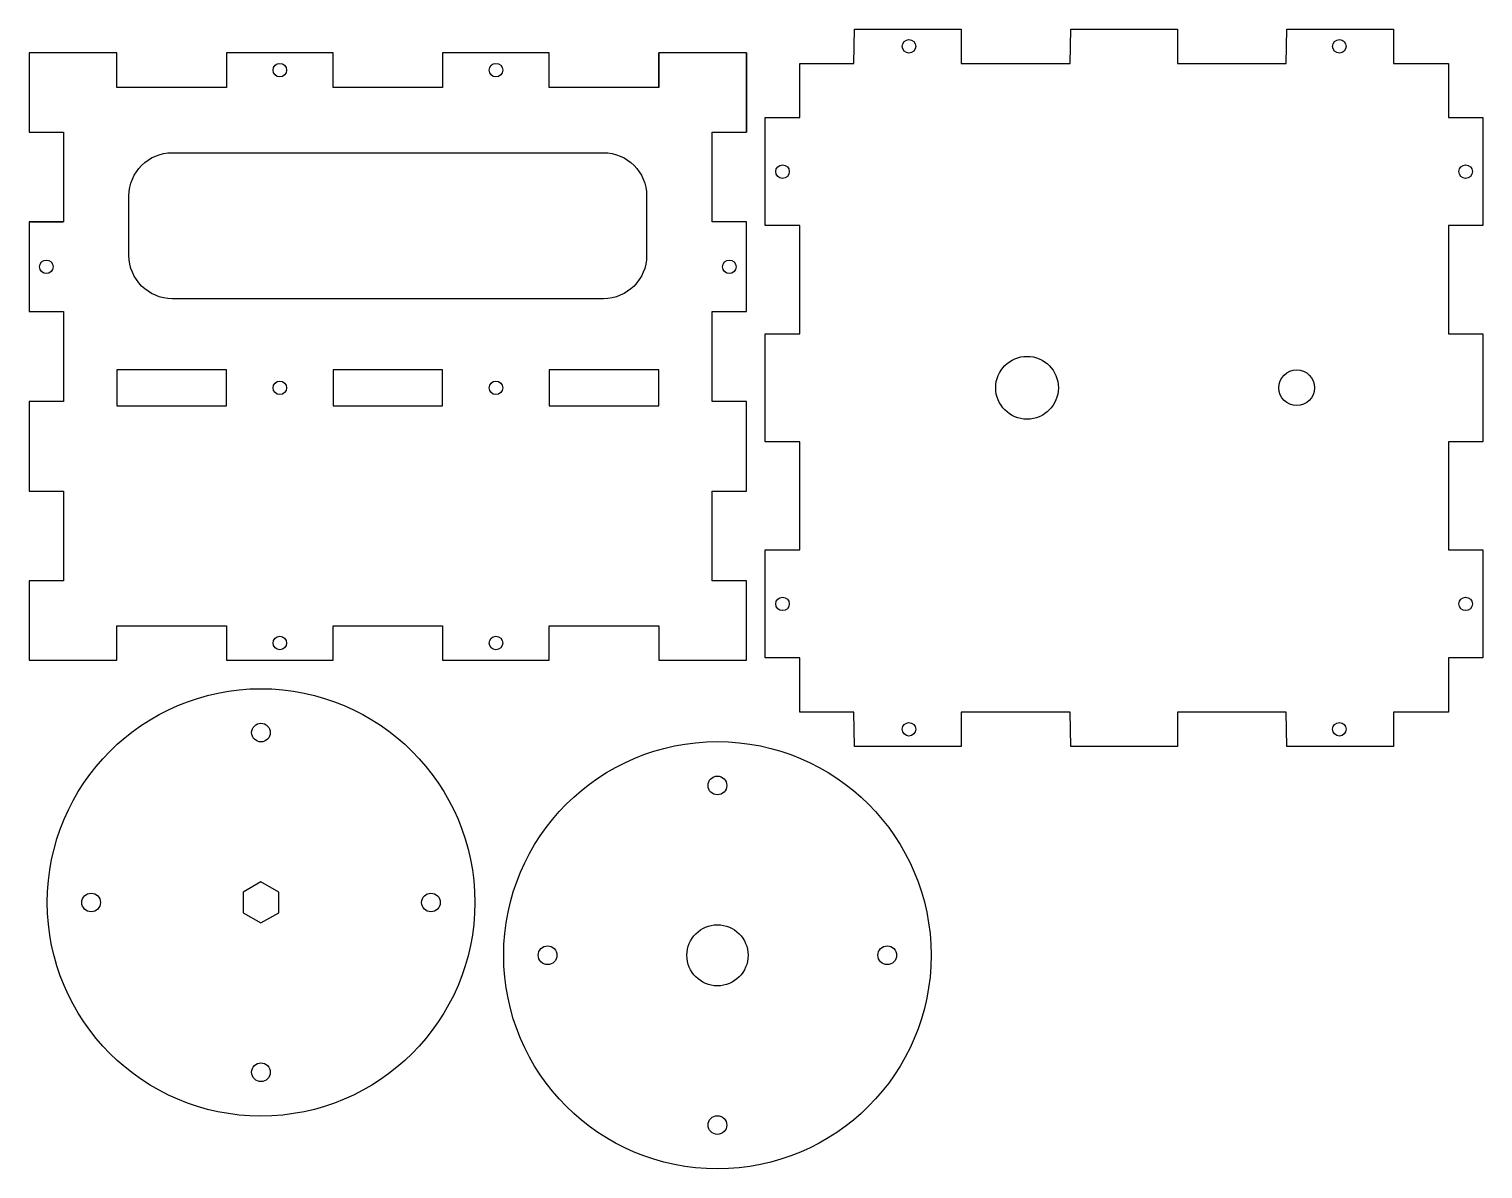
# Model space of a CAD drawing. Header units: inches. Extents: x 0.2 to 23.8, y -23.9 to -0.2.
# Drawn here: x 5.29 to 15.4, y -12.45 to -4.53 of the extents above; entities that cross this region are included whole.
import ezdxf

# ---------------------------------------------------------------- set-up
doc = ezdxf.new("R2010")
doc.units = ezdxf.units.IN
doc.header["$MEASUREMENT"] = 0
doc.layers.add('Layer 1', color=7, linetype='Continuous')

# ---------------------------------------------------------------- blocks, each defined once
blk = doc.blocks.new('block 13')
at = {"layer": 'Layer 1', "color": 7, "lineweight": 25, "true_color": 0xffffff}
blk.add_lwpolyline([(6.782, -10.672), (6.905, -10.743), (7.029, -10.672), (7.029, -10.529), (6.905, -10.458), (6.782, -10.529), (6.782, -10.672)], dxfattribs=at)
blk = doc.blocks.new('block 14')
at = {"layer": 'Layer 1', "color": 7, "lineweight": 25, "true_color": 0xffffff}
blk.add_open_spline([(6.97, -11.782), (6.97, -11.746), (6.941, -11.717), (6.905, -11.717), (6.87, -11.717), (6.84, -11.746), (6.84, -11.782), (6.84, -11.818), (6.87, -11.847), (6.905, -11.847), (6.941, -11.847), (6.97, -11.818), (6.97, -11.782), (6.97, -11.782), (6.97, -11.782), (6.97, -11.782)], degree=3, knots=[0, 0, 0, 0, 1, 1, 1, 2, 2, 2, 3, 3, 3, 4, 4, 4, 5, 5, 5, 5], dxfattribs=at)
blk = doc.blocks.new('block 15')
at = {"layer": 'Layer 1', "color": 7, "lineweight": 25, "true_color": 0xffffff}
blk.add_open_spline([(5.789, -10.601), (5.789, -10.565), (5.76, -10.536), (5.724, -10.536), (5.688, -10.536), (5.659, -10.565), (5.659, -10.601), (5.659, -10.636), (5.688, -10.666), (5.724, -10.666), (5.76, -10.666), (5.789, -10.636), (5.789, -10.601), (5.789, -10.601), (5.789, -10.601), (5.789, -10.601)], degree=3, knots=[0, 0, 0, 0, 1, 1, 1, 2, 2, 2, 3, 3, 3, 4, 4, 4, 5, 5, 5, 5], dxfattribs=at)
blk = doc.blocks.new('block 16')
at = {"layer": 'Layer 1', "color": 7, "lineweight": 25, "true_color": 0xffffff}
blk.add_open_spline([(6.97, -9.419), (6.97, -9.384), (6.941, -9.354), (6.905, -9.354), (6.87, -9.354), (6.84, -9.384), (6.84, -9.419), (6.84, -9.455), (6.87, -9.484), (6.905, -9.484), (6.941, -9.484), (6.97, -9.455), (6.97, -9.419), (6.97, -9.419), (6.97, -9.419), (6.97, -9.419)], degree=3, knots=[0, 0, 0, 0, 1, 1, 1, 2, 2, 2, 3, 3, 3, 4, 4, 4, 5, 5, 5, 5], dxfattribs=at)
blk = doc.blocks.new('block 17')
at = {"layer": 'Layer 1', "color": 7, "lineweight": 25, "true_color": 0xffffff}
blk.add_open_spline([(8.152, -10.601), (8.152, -10.565), (8.122, -10.536), (8.087, -10.536), (8.051, -10.536), (8.022, -10.565), (8.022, -10.601), (8.022, -10.636), (8.051, -10.666), (8.087, -10.666), (8.122, -10.666), (8.152, -10.636), (8.152, -10.601), (8.152, -10.601), (8.152, -10.601), (8.152, -10.601)], degree=3, knots=[0, 0, 0, 0, 1, 1, 1, 2, 2, 2, 3, 3, 3, 4, 4, 4, 5, 5, 5, 5], dxfattribs=at)
blk = doc.blocks.new('block 18')
at = {"layer": 'Layer 1', "color": 7, "lineweight": 25, "true_color": 0xffffff}
blk.add_open_spline([(8.392, -10.601), (8.392, -9.78), (7.726, -9.114), (6.905, -9.114), (6.085, -9.114), (5.419, -9.78), (5.419, -10.601), (5.419, -11.421), (6.085, -12.087), (6.905, -12.087), (7.726, -12.087), (8.392, -11.421), (8.392, -10.601), (8.392, -10.601), (8.392, -10.601), (8.392, -10.601)], degree=3, knots=[0, 0, 0, 0, 1, 1, 1, 2, 2, 2, 3, 3, 3, 4, 4, 4, 5, 5, 5, 5], dxfattribs=at)
blk = doc.blocks.new('block 12')
at = {"layer": 'Layer 1'}
for name in ['block 18', 'block 16', 'block 13', 'block 15', 'block 17', 'block 14']:
    blk.add_blockref(name, (0, 0), dxfattribs=at)
blk = doc.blocks.new('block 20')
at = {"layer": 'Layer 1', "color": 7, "lineweight": 25, "true_color": 0xffffff}
blk.add_open_spline([(10.144, -12.149), (10.144, -12.113), (10.115, -12.084), (10.079, -12.084), (10.043, -12.084), (10.014, -12.113), (10.014, -12.149), (10.014, -12.185), (10.043, -12.214), (10.079, -12.214), (10.115, -12.214), (10.144, -12.185), (10.144, -12.149), (10.144, -12.149), (10.144, -12.149), (10.144, -12.149)], degree=3, knots=[0, 0, 0, 0, 1, 1, 1, 2, 2, 2, 3, 3, 3, 4, 4, 4, 5, 5, 5, 5], dxfattribs=at)
blk = doc.blocks.new('block 21')
at = {"layer": 'Layer 1', "color": 7, "lineweight": 25, "true_color": 0xffffff}
blk.add_open_spline([(8.963, -10.968), (8.963, -10.932), (8.934, -10.903), (8.898, -10.903), (8.862, -10.903), (8.833, -10.932), (8.833, -10.968), (8.833, -11.004), (8.862, -11.033), (8.898, -11.033), (8.934, -11.033), (8.963, -11.004), (8.963, -10.968), (8.963, -10.968), (8.963, -10.968), (8.963, -10.968)], degree=3, knots=[0, 0, 0, 0, 1, 1, 1, 2, 2, 2, 3, 3, 3, 4, 4, 4, 5, 5, 5, 5], dxfattribs=at)
blk = doc.blocks.new('block 22')
at = {"layer": 'Layer 1', "color": 7, "lineweight": 25, "true_color": 0xffffff}
blk.add_open_spline([(10.144, -9.787), (10.144, -9.751), (10.115, -9.722), (10.079, -9.722), (10.043, -9.722), (10.014, -9.751), (10.014, -9.787), (10.014, -9.823), (10.043, -9.852), (10.079, -9.852), (10.115, -9.852), (10.144, -9.823), (10.144, -9.787), (10.144, -9.787), (10.144, -9.787), (10.144, -9.787)], degree=3, knots=[0, 0, 0, 0, 1, 1, 1, 2, 2, 2, 3, 3, 3, 4, 4, 4, 5, 5, 5, 5], dxfattribs=at)
blk = doc.blocks.new('block 23')
at = {"layer": 'Layer 1', "color": 7, "lineweight": 25, "true_color": 0xffffff}
blk.add_open_spline([(11.325, -10.968), (11.325, -10.932), (11.296, -10.903), (11.26, -10.903), (11.224, -10.903), (11.195, -10.932), (11.195, -10.968), (11.195, -11.004), (11.224, -11.033), (11.26, -11.033), (11.296, -11.033), (11.325, -11.004), (11.325, -10.968), (11.325, -10.968), (11.325, -10.968), (11.325, -10.968)], degree=3, knots=[0, 0, 0, 0, 1, 1, 1, 2, 2, 2, 3, 3, 3, 4, 4, 4, 5, 5, 5, 5], dxfattribs=at)
blk = doc.blocks.new('block 24')
at = {"layer": 'Layer 1', "color": 7, "lineweight": 25, "true_color": 0xffffff}
blk.add_open_spline([(11.565, -10.968), (11.565, -10.148), (10.9, -9.482), (10.079, -9.482), (9.258, -9.482), (8.593, -10.148), (8.593, -10.968), (8.593, -11.789), (9.258, -12.454), (10.079, -12.454), (10.9, -12.454), (11.565, -11.789), (11.565, -10.968), (11.565, -10.968), (11.565, -10.968), (11.565, -10.968)], degree=3, knots=[0, 0, 0, 0, 1, 1, 1, 2, 2, 2, 3, 3, 3, 4, 4, 4, 5, 5, 5, 5], dxfattribs=at)
blk = doc.blocks.new('block 25')
at = {"layer": 'Layer 1', "color": 7, "lineweight": 25, "true_color": 0xffffff}
blk.add_open_spline([(10.292, -10.968), (10.292, -10.851), (10.197, -10.756), (10.079, -10.756), (9.962, -10.756), (9.867, -10.851), (9.867, -10.968), (9.867, -11.086), (9.962, -11.181), (10.079, -11.181), (10.197, -11.181), (10.292, -11.086), (10.292, -10.968), (10.292, -10.968), (10.292, -10.968), (10.292, -10.968)], degree=3, knots=[0, 0, 0, 0, 1, 1, 1, 2, 2, 2, 3, 3, 3, 4, 4, 4, 5, 5, 5, 5], dxfattribs=at)
blk = doc.blocks.new('block 19')
at = {"layer": 'Layer 1'}
for name in ['block 24', 'block 22', 'block 25', 'block 21', 'block 23', 'block 20']:
    blk.add_blockref(name, (0, 0), dxfattribs=at)
blk = doc.blocks.new('block 43')
at = {"layer": 'Layer 1', "color": 7, "lineweight": 25, "true_color": 0xffffff}
blk.add_open_spline([(8.586, -8.796), (8.586, -8.77), (8.565, -8.749), (8.539, -8.749), (8.513, -8.749), (8.492, -8.77), (8.492, -8.796), (8.492, -8.822), (8.513, -8.843), (8.539, -8.843), (8.565, -8.843), (8.586, -8.822), (8.586, -8.796), (8.586, -8.796), (8.586, -8.796), (8.586, -8.796)], degree=3, knots=[0, 0, 0, 0, 1, 1, 1, 2, 2, 2, 3, 3, 3, 4, 4, 4, 5, 5, 5, 5], dxfattribs=at)
blk = doc.blocks.new('block 44')
at = {"layer": 'Layer 1', "color": 7, "lineweight": 25, "true_color": 0xffffff}
blk.add_open_spline([(7.083, -8.796), (7.083, -8.77), (7.062, -8.749), (7.036, -8.749), (7.01, -8.749), (6.989, -8.77), (6.989, -8.796), (6.989, -8.822), (7.01, -8.843), (7.036, -8.843), (7.062, -8.843), (7.083, -8.822), (7.083, -8.796), (7.083, -8.796), (7.083, -8.796), (7.083, -8.796)], degree=3, knots=[0, 0, 0, 0, 1, 1, 1, 2, 2, 2, 3, 3, 3, 4, 4, 4, 5, 5, 5, 5], dxfattribs=at)
blk = doc.blocks.new('block 45')
at = {"layer": 'Layer 1', "color": 7, "lineweight": 25, "true_color": 0xffffff}
blk.add_open_spline([(9.287, -5.386), (9.287, -5.386), (6.287, -5.386), (6.287, -5.386), (6.122, -5.386), (5.987, -5.52), (5.987, -5.686), (5.987, -5.686), (5.987, -6.101), (5.987, -6.101), (5.987, -6.266), (6.122, -6.401), (6.287, -6.401), (6.287, -6.401), (9.287, -6.401), (9.287, -6.401), (9.453, -6.401), (9.587, -6.266), (9.587, -6.101), (9.587, -6.101), (9.587, -5.686), (9.587, -5.686), (9.587, -5.52), (9.453, -5.386), (9.287, -5.386)], degree=3, knots=[0, 0, 0, 0, 1, 1, 1, 2, 2, 2, 3, 3, 3, 4, 4, 4, 5, 5, 5, 6, 6, 6, 7, 7, 7, 8, 8, 8, 8], dxfattribs=at)
blk = doc.blocks.new('block 46')
at = {"layer": 'Layer 1', "color": 7, "lineweight": 25, "true_color": 0xffffff}
blk.add_lwpolyline([(6.665, -6.896), (5.903, -6.896), (5.903, -7.146), (6.665, -7.146), (6.665, -6.896)], dxfattribs=at)
blk = doc.blocks.new('block 47')
at = {"layer": 'Layer 1', "color": 7, "lineweight": 25, "true_color": 0xffffff}
blk.add_open_spline([(10.209, -6.179), (10.209, -6.153), (10.188, -6.132), (10.162, -6.132), (10.137, -6.132), (10.115, -6.153), (10.115, -6.179), (10.115, -6.205), (10.137, -6.226), (10.162, -6.226), (10.188, -6.226), (10.209, -6.205), (10.209, -6.179), (10.209, -6.179), (10.209, -6.179), (10.209, -6.179)], degree=3, knots=[0, 0, 0, 0, 1, 1, 1, 2, 2, 2, 3, 3, 3, 4, 4, 4, 5, 5, 5, 5], dxfattribs=at)
blk = doc.blocks.new('block 48')
at = {"layer": 'Layer 1', "color": 7, "lineweight": 25, "true_color": 0xffffff}
blk.add_open_spline([(8.586, -4.811), (8.586, -4.785), (8.565, -4.764), (8.539, -4.764), (8.513, -4.764), (8.492, -4.785), (8.492, -4.811), (8.492, -4.837), (8.513, -4.858), (8.539, -4.858), (8.565, -4.858), (8.586, -4.837), (8.586, -4.811), (8.586, -4.811), (8.586, -4.811), (8.586, -4.811)], degree=3, knots=[0, 0, 0, 0, 1, 1, 1, 2, 2, 2, 3, 3, 3, 4, 4, 4, 5, 5, 5, 5], dxfattribs=at)
blk = doc.blocks.new('block 49')
at = {"layer": 'Layer 1', "color": 7, "lineweight": 25, "true_color": 0xffffff}
blk.add_open_spline([(5.459, -6.179), (5.459, -6.153), (5.438, -6.132), (5.412, -6.132), (5.387, -6.132), (5.365, -6.153), (5.365, -6.179), (5.365, -6.205), (5.387, -6.226), (5.412, -6.226), (5.438, -6.226), (5.459, -6.205), (5.459, -6.179), (5.459, -6.179), (5.459, -6.179), (5.459, -6.179)], degree=3, knots=[0, 0, 0, 0, 1, 1, 1, 2, 2, 2, 3, 3, 3, 4, 4, 4, 5, 5, 5, 5], dxfattribs=at)
blk = doc.blocks.new('block 50')
at = {"layer": 'Layer 1', "color": 7, "lineweight": 25, "true_color": 0xffffff}
blk.add_open_spline([(7.083, -4.811), (7.083, -4.785), (7.062, -4.764), (7.036, -4.764), (7.01, -4.764), (6.989, -4.785), (6.989, -4.811), (6.989, -4.837), (7.01, -4.858), (7.036, -4.858), (7.062, -4.858), (7.083, -4.837), (7.083, -4.811), (7.083, -4.811), (7.083, -4.811), (7.083, -4.811)], degree=3, knots=[0, 0, 0, 0, 1, 1, 1, 2, 2, 2, 3, 3, 3, 4, 4, 4, 5, 5, 5, 5], dxfattribs=at)
blk = doc.blocks.new('block 51')
at = {"layer": 'Layer 1', "color": 7, "lineweight": 25, "true_color": 0xffffff}
blk.add_lwpolyline([(8.168, -6.896), (7.407, -6.896), (7.407, -7.146), (8.168, -7.146), (8.168, -6.896)], dxfattribs=at)
blk = doc.blocks.new('block 52')
at = {"layer": 'Layer 1', "color": 7, "lineweight": 25, "true_color": 0xffffff}
blk.add_lwpolyline([(9.672, -6.896), (8.91, -6.896), (8.91, -7.146), (9.672, -7.146), (9.672, -6.896)], dxfattribs=at)
blk = doc.blocks.new('block 53')
at = {"layer": 'Layer 1', "color": 7, "lineweight": 25, "true_color": 0xffffff}
blk.add_lwpolyline([(8.168, -8.676), (8.168, -8.916)], dxfattribs=at)
blk = doc.blocks.new('block 54')
at = {"layer": 'Layer 1', "color": 7, "lineweight": 25, "true_color": 0xffffff}
blk.add_lwpolyline([(8.168, -8.916), (8.91, -8.916)], dxfattribs=at)
blk = doc.blocks.new('block 55')
at = {"layer": 'Layer 1', "color": 7, "lineweight": 25, "true_color": 0xffffff}
blk.add_lwpolyline([(8.91, -8.916), (8.91, -8.676)], dxfattribs=at)
blk = doc.blocks.new('block 56')
at = {"layer": 'Layer 1', "color": 7, "lineweight": 25, "true_color": 0xffffff}
blk.add_lwpolyline([(8.91, -8.676), (9.672, -8.676)], dxfattribs=at)
blk = doc.blocks.new('block 57')
at = {"layer": 'Layer 1', "color": 7, "lineweight": 25, "true_color": 0xffffff}
blk.add_lwpolyline([(9.672, -8.676), (9.672, -8.916)], dxfattribs=at)
blk = doc.blocks.new('block 58')
at = {"layer": 'Layer 1', "color": 7, "lineweight": 25, "true_color": 0xffffff}
blk.add_lwpolyline([(9.672, -8.916), (10.282, -8.916)], dxfattribs=at)
blk = doc.blocks.new('block 59')
at = {"layer": 'Layer 1', "color": 7, "lineweight": 25, "true_color": 0xffffff}
blk.add_lwpolyline([(10.282, -8.676), (10.282, -8.676)], dxfattribs=at)
blk = doc.blocks.new('block 60')
at = {"layer": 'Layer 1', "color": 7, "lineweight": 25, "true_color": 0xffffff}
blk.add_lwpolyline([(10.282, -8.364), (10.042, -8.364)], dxfattribs=at)
blk = doc.blocks.new('block 61')
at = {"layer": 'Layer 1', "color": 7, "lineweight": 25, "true_color": 0xffffff}
blk.add_lwpolyline([(10.042, -8.364), (10.042, -7.74)], dxfattribs=at)
blk = doc.blocks.new('block 62')
at = {"layer": 'Layer 1', "color": 7, "lineweight": 25, "true_color": 0xffffff}
blk.add_lwpolyline([(10.042, -7.74), (10.282, -7.74)], dxfattribs=at)
blk = doc.blocks.new('block 63')
at = {"layer": 'Layer 1', "color": 7, "lineweight": 25, "true_color": 0xffffff}
blk.add_lwpolyline([(10.282, -7.74), (10.282, -7.116)], dxfattribs=at)
blk = doc.blocks.new('block 64')
at = {"layer": 'Layer 1', "color": 7, "lineweight": 25, "true_color": 0xffffff}
blk.add_lwpolyline([(10.282, -7.116), (10.042, -7.116)], dxfattribs=at)
blk = doc.blocks.new('block 65')
at = {"layer": 'Layer 1', "color": 7, "lineweight": 25, "true_color": 0xffffff}
blk.add_lwpolyline([(10.042, -7.116), (10.042, -6.491)], dxfattribs=at)
blk = doc.blocks.new('block 66')
at = {"layer": 'Layer 1', "color": 7, "lineweight": 25, "true_color": 0xffffff}
blk.add_lwpolyline([(10.042, -6.491), (10.282, -6.491)], dxfattribs=at)
blk = doc.blocks.new('block 67')
at = {"layer": 'Layer 1', "color": 7, "lineweight": 25, "true_color": 0xffffff}
blk.add_lwpolyline([(10.282, -6.491), (10.282, -5.867)], dxfattribs=at)
blk = doc.blocks.new('block 68')
at = {"layer": 'Layer 1', "color": 7, "lineweight": 25, "true_color": 0xffffff}
blk.add_lwpolyline([(10.282, -5.867), (10.042, -5.867)], dxfattribs=at)
blk = doc.blocks.new('block 69')
at = {"layer": 'Layer 1', "color": 7, "lineweight": 25, "true_color": 0xffffff}
blk.add_lwpolyline([(10.042, -5.867), (10.042, -5.243)], dxfattribs=at)
blk = doc.blocks.new('block 70')
at = {"layer": 'Layer 1', "color": 7, "lineweight": 25, "true_color": 0xffffff}
blk.add_lwpolyline([(10.042, -5.243), (10.282, -5.243)], dxfattribs=at)
blk = doc.blocks.new('block 71')
at = {"layer": 'Layer 1', "color": 7, "lineweight": 25, "true_color": 0xffffff}
blk.add_lwpolyline([(10.282, -5.243), (10.282, -4.691)], dxfattribs=at)
blk = doc.blocks.new('block 72')
at = {"layer": 'Layer 1', "color": 7, "lineweight": 25, "true_color": 0xffffff}
blk.add_lwpolyline([(10.282, -4.691), (9.672, -4.691)], dxfattribs=at)
blk = doc.blocks.new('block 73')
at = {"layer": 'Layer 1', "color": 7, "lineweight": 25, "true_color": 0xffffff}
blk.add_lwpolyline([(9.672, -4.691), (9.672, -4.931)], dxfattribs=at)
blk = doc.blocks.new('block 74')
at = {"layer": 'Layer 1', "color": 7, "lineweight": 25, "true_color": 0xffffff}
blk.add_lwpolyline([(9.672, -4.931), (8.91, -4.931)], dxfattribs=at)
blk = doc.blocks.new('block 75')
at = {"layer": 'Layer 1', "color": 7, "lineweight": 25, "true_color": 0xffffff}
blk.add_lwpolyline([(8.91, -4.931), (8.91, -4.691)], dxfattribs=at)
blk = doc.blocks.new('block 76')
at = {"layer": 'Layer 1', "color": 7, "lineweight": 25, "true_color": 0xffffff}
blk.add_lwpolyline([(8.91, -4.691), (8.168, -4.691)], dxfattribs=at)
blk = doc.blocks.new('block 77')
at = {"layer": 'Layer 1', "color": 7, "lineweight": 25, "true_color": 0xffffff}
blk.add_lwpolyline([(8.168, -4.691), (8.168, -4.931)], dxfattribs=at)
blk = doc.blocks.new('block 78')
at = {"layer": 'Layer 1', "color": 7, "lineweight": 25, "true_color": 0xffffff}
blk.add_lwpolyline([(8.168, -4.931), (7.407, -4.931)], dxfattribs=at)
blk = doc.blocks.new('block 79')
at = {"layer": 'Layer 1', "color": 7, "lineweight": 25, "true_color": 0xffffff}
blk.add_lwpolyline([(7.407, -4.931), (7.407, -4.691)], dxfattribs=at)
blk = doc.blocks.new('block 80')
at = {"layer": 'Layer 1', "color": 7, "lineweight": 25, "true_color": 0xffffff}
blk.add_lwpolyline([(7.407, -4.691), (6.665, -4.691)], dxfattribs=at)
blk = doc.blocks.new('block 81')
at = {"layer": 'Layer 1', "color": 7, "lineweight": 25, "true_color": 0xffffff}
blk.add_lwpolyline([(6.665, -4.691), (6.665, -4.931)], dxfattribs=at)
blk = doc.blocks.new('block 82')
at = {"layer": 'Layer 1', "color": 7, "lineweight": 25, "true_color": 0xffffff}
blk.add_lwpolyline([(6.665, -4.931), (5.903, -4.931)], dxfattribs=at)
blk = doc.blocks.new('block 83')
at = {"layer": 'Layer 1', "color": 7, "lineweight": 25, "true_color": 0xffffff}
blk.add_lwpolyline([(5.903, -4.931), (5.903, -4.691)], dxfattribs=at)
blk = doc.blocks.new('block 84')
at = {"layer": 'Layer 1', "color": 7, "lineweight": 25, "true_color": 0xffffff}
blk.add_lwpolyline([(5.903, -4.691), (5.292, -4.691)], dxfattribs=at)
blk = doc.blocks.new('block 85')
at = {"layer": 'Layer 1', "color": 7, "lineweight": 25, "true_color": 0xffffff}
blk.add_lwpolyline([(5.292, -4.691), (5.292, -5.243)], dxfattribs=at)
blk = doc.blocks.new('block 86')
at = {"layer": 'Layer 1', "color": 7, "lineweight": 25, "true_color": 0xffffff}
blk.add_lwpolyline([(5.292, -5.243), (5.532, -5.243)], dxfattribs=at)
blk = doc.blocks.new('block 87')
at = {"layer": 'Layer 1', "color": 7, "lineweight": 25, "true_color": 0xffffff}
blk.add_lwpolyline([(5.532, -5.243), (5.532, -5.867)], dxfattribs=at)
blk = doc.blocks.new('block 88')
at = {"layer": 'Layer 1', "color": 7, "lineweight": 25, "true_color": 0xffffff}
blk.add_lwpolyline([(5.532, -5.867), (5.292, -5.867)], dxfattribs=at)
blk = doc.blocks.new('block 89')
at = {"layer": 'Layer 1', "color": 7, "lineweight": 25, "true_color": 0xffffff}
blk.add_lwpolyline([(5.292, -5.867), (5.292, -6.491)], dxfattribs=at)
blk = doc.blocks.new('block 90')
at = {"layer": 'Layer 1', "color": 7, "lineweight": 25, "true_color": 0xffffff}
blk.add_lwpolyline([(5.292, -6.491), (5.532, -6.491)], dxfattribs=at)
blk = doc.blocks.new('block 91')
at = {"layer": 'Layer 1', "color": 7, "lineweight": 25, "true_color": 0xffffff}
blk.add_lwpolyline([(5.532, -6.491), (5.532, -7.116)], dxfattribs=at)
blk = doc.blocks.new('block 92')
at = {"layer": 'Layer 1', "color": 7, "lineweight": 25, "true_color": 0xffffff}
blk.add_lwpolyline([(5.532, -7.116), (5.292, -7.116)], dxfattribs=at)
blk = doc.blocks.new('block 93')
at = {"layer": 'Layer 1', "color": 7, "lineweight": 25, "true_color": 0xffffff}
blk.add_lwpolyline([(5.292, -7.116), (5.292, -7.74)], dxfattribs=at)
blk = doc.blocks.new('block 94')
at = {"layer": 'Layer 1', "color": 7, "lineweight": 25, "true_color": 0xffffff}
blk.add_lwpolyline([(5.292, -7.74), (5.532, -7.74)], dxfattribs=at)
blk = doc.blocks.new('block 95')
at = {"layer": 'Layer 1', "color": 7, "lineweight": 25, "true_color": 0xffffff}
blk.add_lwpolyline([(5.532, -7.74), (5.532, -8.364)], dxfattribs=at)
blk = doc.blocks.new('block 96')
at = {"layer": 'Layer 1', "color": 7, "lineweight": 25, "true_color": 0xffffff}
blk.add_lwpolyline([(5.532, -8.364), (5.292, -8.364)], dxfattribs=at)
blk = doc.blocks.new('block 97')
at = {"layer": 'Layer 1', "color": 7, "lineweight": 25, "true_color": 0xffffff}
blk.add_lwpolyline([(5.292, -8.364), (5.292, -8.916)], dxfattribs=at)
blk = doc.blocks.new('block 98')
at = {"layer": 'Layer 1', "color": 7, "lineweight": 25, "true_color": 0xffffff}
blk.add_lwpolyline([(5.292, -8.916), (5.903, -8.916)], dxfattribs=at)
blk = doc.blocks.new('block 99')
at = {"layer": 'Layer 1', "color": 7, "lineweight": 25, "true_color": 0xffffff}
blk.add_lwpolyline([(5.903, -8.916), (5.903, -8.676)], dxfattribs=at)
blk = doc.blocks.new('block 100')
at = {"layer": 'Layer 1', "color": 7, "lineweight": 25, "true_color": 0xffffff}
blk.add_lwpolyline([(5.903, -8.676), (6.665, -8.676)], dxfattribs=at)
blk = doc.blocks.new('block 101')
at = {"layer": 'Layer 1', "color": 7, "lineweight": 25, "true_color": 0xffffff}
blk.add_lwpolyline([(6.665, -8.676), (6.665, -8.916)], dxfattribs=at)
blk = doc.blocks.new('block 102')
at = {"layer": 'Layer 1', "color": 7, "lineweight": 25, "true_color": 0xffffff}
blk.add_lwpolyline([(6.665, -8.916), (7.407, -8.916)], dxfattribs=at)
blk = doc.blocks.new('block 103')
at = {"layer": 'Layer 1', "color": 7, "lineweight": 25, "true_color": 0xffffff}
blk.add_lwpolyline([(7.407, -8.916), (7.407, -8.676)], dxfattribs=at)
blk = doc.blocks.new('block 104')
at = {"layer": 'Layer 1', "color": 7, "lineweight": 25, "true_color": 0xffffff}
blk.add_lwpolyline([(7.407, -8.676), (8.168, -8.676)], dxfattribs=at)
blk = doc.blocks.new('block 105')
at = {"layer": 'Layer 1', "color": 7, "lineweight": 25, "true_color": 0xffffff}
blk.add_lwpolyline([(5.292, -5.867), (5.532, -5.867)], dxfattribs=at)
blk = doc.blocks.new('block 106')
at = {"layer": 'Layer 1', "color": 7, "lineweight": 25, "true_color": 0xffffff}
blk.add_lwpolyline([(9.672, -4.931), (9.672, -4.691)], dxfattribs=at)
blk = doc.blocks.new('block 107')
at = {"layer": 'Layer 1', "color": 7, "lineweight": 25, "true_color": 0xffffff}
blk.add_lwpolyline([(10.282, -4.691), (10.282, -5.243)], dxfattribs=at)
blk = doc.blocks.new('block 108')
at = {"layer": 'Layer 1', "color": 7, "lineweight": 25, "true_color": 0xffffff}
blk.add_lwpolyline([(10.282, -8.676), (10.282, -8.676)], dxfattribs=at)
blk = doc.blocks.new('block 109')
at = {"layer": 'Layer 1', "color": 7, "lineweight": 25, "true_color": 0xffffff}
blk.add_open_spline([(8.586, -7.021), (8.586, -6.995), (8.565, -6.974), (8.539, -6.974), (8.513, -6.974), (8.492, -6.995), (8.492, -7.021), (8.492, -7.046), (8.513, -7.068), (8.539, -7.068), (8.565, -7.068), (8.586, -7.046), (8.586, -7.021), (8.586, -7.021), (8.586, -7.021), (8.586, -7.021)], degree=3, knots=[0, 0, 0, 0, 1, 1, 1, 2, 2, 2, 3, 3, 3, 4, 4, 4, 5, 5, 5, 5], dxfattribs=at)
blk = doc.blocks.new('block 110')
at = {"layer": 'Layer 1', "color": 7, "lineweight": 25, "true_color": 0xffffff}
blk.add_open_spline([(7.083, -7.021), (7.083, -6.995), (7.062, -6.974), (7.036, -6.974), (7.01, -6.974), (6.989, -6.995), (6.989, -7.021), (6.989, -7.046), (7.01, -7.068), (7.036, -7.068), (7.062, -7.068), (7.083, -7.046), (7.083, -7.021), (7.083, -7.021), (7.083, -7.021), (7.083, -7.021)], degree=3, knots=[0, 0, 0, 0, 1, 1, 1, 2, 2, 2, 3, 3, 3, 4, 4, 4, 5, 5, 5, 5], dxfattribs=at)
blk = doc.blocks.new('block 111')
at = {"layer": 'Layer 1', "color": 7, "lineweight": 25, "true_color": 0xffffff}
blk.add_lwpolyline([(10.282, -8.916), (10.282, -8.676)], dxfattribs=at)
blk = doc.blocks.new('block 112')
at = {"layer": 'Layer 1', "color": 7, "lineweight": 25, "true_color": 0xffffff}
blk.add_lwpolyline([(10.282, -8.676), (10.282, -8.364)], dxfattribs=at)
blk = doc.blocks.new('block 42')
at = {"layer": 'Layer 1'}
for name in ['block 84', 'block 85', 'block 83', 'block 80', 'block 81', 'block 79', 'block 76', 'block 77', 'block 75', 'block 72', 'block 73', 'block 106', 'block 71', 'block 107', 'block 50', 'block 48', 'block 82', 'block 78', 'block 74', 'block 86', 'block 87', 'block 69', 'block 70', 'block 45', 'block 88', 'block 89', 'block 105', 'block 68', 'block 67', 'block 49', 'block 47', 'block 90', 'block 91', 'block 65', 'block 66', 'block 46', 'block 110', 'block 51', 'block 109', 'block 52', 'block 92', 'block 93', 'block 64', 'block 63', 'block 94', 'block 95', 'block 61', 'block 62', 'block 96', 'block 97', 'block 60', 'block 112', 'block 99', 'block 100', 'block 101', 'block 103', 'block 104', 'block 53', 'block 55', 'block 56', 'block 57', 'block 59', 'block 108', 'block 111', 'block 44', 'block 43', 'block 98', 'block 102', 'block 54', 'block 58']:
    blk.add_blockref(name, (0, 0), dxfattribs=at)
blk = doc.blocks.new('block 202')
at = {"layer": 'Layer 1', "color": 7, "lineweight": 25, "true_color": 0xffffff}
blk.add_open_spline([(10.579, -5.517), (10.579, -5.491), (10.558, -5.47), (10.532, -5.47), (10.506, -5.47), (10.485, -5.491), (10.485, -5.517), (10.485, -5.543), (10.506, -5.564), (10.532, -5.564), (10.558, -5.564), (10.579, -5.543), (10.579, -5.517), (10.579, -5.517), (10.579, -5.517), (10.579, -5.517)], degree=3, knots=[0, 0, 0, 0, 1, 1, 1, 2, 2, 2, 3, 3, 3, 4, 4, 4, 5, 5, 5, 5], dxfattribs=at)
blk = doc.blocks.new('block 203')
at = {"layer": 'Layer 1', "color": 7, "lineweight": 25, "true_color": 0xffffff}
blk.add_open_spline([(14.451, -4.646), (14.451, -4.62), (14.43, -4.599), (14.404, -4.599), (14.378, -4.599), (14.357, -4.62), (14.357, -4.646), (14.357, -4.671), (14.378, -4.693), (14.404, -4.693), (14.43, -4.693), (14.451, -4.671), (14.451, -4.646), (14.451, -4.646), (14.451, -4.646), (14.451, -4.646)], degree=3, knots=[0, 0, 0, 0, 1, 1, 1, 2, 2, 2, 3, 3, 3, 4, 4, 4, 5, 5, 5, 5], dxfattribs=at)
blk = doc.blocks.new('block 204')
at = {"layer": 'Layer 1', "color": 7, "lineweight": 25, "true_color": 0xffffff}
blk.add_open_spline([(14.231, -7.021), (14.231, -6.952), (14.176, -6.896), (14.107, -6.896), (14.039, -6.896), (13.983, -6.952), (13.983, -7.021), (13.983, -7.089), (14.039, -7.145), (14.107, -7.145), (14.176, -7.145), (14.231, -7.089), (14.231, -7.021), (14.231, -7.021), (14.231, -7.021), (14.231, -7.021)], degree=3, knots=[0, 0, 0, 0, 1, 1, 1, 2, 2, 2, 3, 3, 3, 4, 4, 4, 5, 5, 5, 5], dxfattribs=at)
blk = doc.blocks.new('block 205')
at = {"layer": 'Layer 1', "color": 7, "lineweight": 25, "true_color": 0xffffff}
blk.add_open_spline([(15.329, -8.524), (15.329, -8.498), (15.308, -8.477), (15.282, -8.477), (15.256, -8.477), (15.235, -8.498), (15.235, -8.524), (15.235, -8.55), (15.256, -8.571), (15.282, -8.571), (15.308, -8.571), (15.329, -8.55), (15.329, -8.524), (15.329, -8.524), (15.329, -8.524), (15.329, -8.524)], degree=3, knots=[0, 0, 0, 0, 1, 1, 1, 2, 2, 2, 3, 3, 3, 4, 4, 4, 5, 5, 5, 5], dxfattribs=at)
blk = doc.blocks.new('block 206')
at = {"layer": 'Layer 1', "color": 7, "lineweight": 25, "true_color": 0xffffff}
blk.add_open_spline([(11.458, -9.396), (11.458, -9.37), (11.437, -9.349), (11.411, -9.349), (11.385, -9.349), (11.364, -9.37), (11.364, -9.396), (11.364, -9.421), (11.385, -9.443), (11.411, -9.443), (11.437, -9.443), (11.458, -9.421), (11.458, -9.396), (11.458, -9.396), (11.458, -9.396), (11.458, -9.396)], degree=3, knots=[0, 0, 0, 0, 1, 1, 1, 2, 2, 2, 3, 3, 3, 4, 4, 4, 5, 5, 5, 5], dxfattribs=at)
blk = doc.blocks.new('block 207')
at = {"layer": 'Layer 1', "color": 7, "lineweight": 25, "true_color": 0xffffff}
blk.add_open_spline([(10.579, -8.524), (10.579, -8.498), (10.558, -8.477), (10.532, -8.477), (10.506, -8.477), (10.485, -8.498), (10.485, -8.524), (10.485, -8.55), (10.506, -8.571), (10.532, -8.571), (10.558, -8.571), (10.579, -8.55), (10.579, -8.524), (10.579, -8.524), (10.579, -8.524), (10.579, -8.524)], degree=3, knots=[0, 0, 0, 0, 1, 1, 1, 2, 2, 2, 3, 3, 3, 4, 4, 4, 5, 5, 5, 5], dxfattribs=at)
blk = doc.blocks.new('block 208')
at = {"layer": 'Layer 1', "color": 7, "lineweight": 25, "true_color": 0xffffff}
blk.add_open_spline([(14.451, -9.396), (14.451, -9.37), (14.43, -9.349), (14.404, -9.349), (14.378, -9.349), (14.357, -9.37), (14.357, -9.396), (14.357, -9.421), (14.378, -9.443), (14.404, -9.443), (14.43, -9.443), (14.451, -9.421), (14.451, -9.396), (14.451, -9.396), (14.451, -9.396), (14.451, -9.396)], degree=3, knots=[0, 0, 0, 0, 1, 1, 1, 2, 2, 2, 3, 3, 3, 4, 4, 4, 5, 5, 5, 5], dxfattribs=at)
blk = doc.blocks.new('block 209')
at = {"layer": 'Layer 1', "color": 7, "lineweight": 25, "true_color": 0xffffff}
blk.add_open_spline([(15.329, -5.517), (15.329, -5.491), (15.308, -5.47), (15.282, -5.47), (15.256, -5.47), (15.235, -5.491), (15.235, -5.517), (15.235, -5.543), (15.256, -5.564), (15.282, -5.564), (15.308, -5.564), (15.329, -5.543), (15.329, -5.517), (15.329, -5.517), (15.329, -5.517), (15.329, -5.517)], degree=3, knots=[0, 0, 0, 0, 1, 1, 1, 2, 2, 2, 3, 3, 3, 4, 4, 4, 5, 5, 5, 5], dxfattribs=at)
blk = doc.blocks.new('block 210')
at = {"layer": 'Layer 1', "color": 7, "lineweight": 25, "true_color": 0xffffff}
blk.add_open_spline([(11.458, -4.646), (11.458, -4.62), (11.437, -4.599), (11.411, -4.599), (11.385, -4.599), (11.364, -4.62), (11.364, -4.646), (11.364, -4.671), (11.385, -4.693), (11.411, -4.693), (11.437, -4.693), (11.458, -4.671), (11.458, -4.646), (11.458, -4.646), (11.458, -4.646), (11.458, -4.646)], degree=3, knots=[0, 0, 0, 0, 1, 1, 1, 2, 2, 2, 3, 3, 3, 4, 4, 4, 5, 5, 5, 5], dxfattribs=at)
blk = doc.blocks.new('block 211')
at = {"layer": 'Layer 1', "color": 7, "lineweight": 25, "true_color": 0xffffff}
blk.add_lwpolyline([(14.781, -4.766), (15.162, -4.766), (15.162, -5.141), (15.402, -5.141), (15.402, -5.893), (15.162, -5.893), (15.162, -6.645), (15.402, -6.645), (15.402, -7.396), (15.162, -7.396), (15.162, -8.148), (15.402, -8.148), (15.402, -8.9), (15.162, -8.9), (15.162, -9.276), (14.781, -9.276), (14.781, -9.516), (14.039, -9.516), (14.035, -9.276), (13.278, -9.276), (13.278, -9.516), (12.536, -9.516), (12.531, -9.276), (11.775, -9.276), (11.774, -9.516), (11.033, -9.516), (11.028, -9.276), (10.652, -9.276), (10.652, -8.9), (10.412, -8.9), (10.412, -8.148), (10.652, -8.148), (10.652, -7.396), (10.412, -7.396), (10.412, -6.645), (10.652, -6.645), (10.652, -5.893), (10.412, -5.893), (10.412, -5.141), (10.652, -5.141), (10.652, -4.766), (11.028, -4.766), (11.033, -4.526), (11.774, -4.526), (11.775, -4.766), (12.531, -4.766), (12.536, -4.526), (13.278, -4.526), (13.278, -4.766), (14.035, -4.766), (14.039, -4.526), (14.781, -4.526), (14.781, -4.766)], dxfattribs=at)
blk = doc.blocks.new('block 212')
at = {"layer": 'Layer 1', "color": 7, "lineweight": 25, "true_color": 0xffffff}
blk.add_open_spline([(12.45, -7.021), (12.45, -6.9), (12.353, -6.802), (12.232, -6.802), (12.112, -6.802), (12.014, -6.9), (12.014, -7.021), (12.014, -7.141), (12.112, -7.239), (12.232, -7.239), (12.353, -7.239), (12.45, -7.141), (12.45, -7.021), (12.45, -7.021), (12.45, -7.021), (12.45, -7.021)], degree=3, knots=[0, 0, 0, 0, 1, 1, 1, 2, 2, 2, 3, 3, 3, 4, 4, 4, 5, 5, 5, 5], dxfattribs=at)
blk = doc.blocks.new('block 201')
at = {"layer": 'Layer 1'}
for name in ['block 211', 'block 210', 'block 203', 'block 202', 'block 209', 'block 212', 'block 204', 'block 207', 'block 205', 'block 206', 'block 208']:
    blk.add_blockref(name, (0, 0), dxfattribs=at)

msp = doc.modelspace()

# ---------------------------------------------------------------- block references
at = {"layer": 'Layer 1'}
for name in ['block 201', 'block 42', 'block 12', 'block 19']:
    msp.add_blockref(name, (0, 0), dxfattribs=at)

doc.saveas('drawing.dxf')
